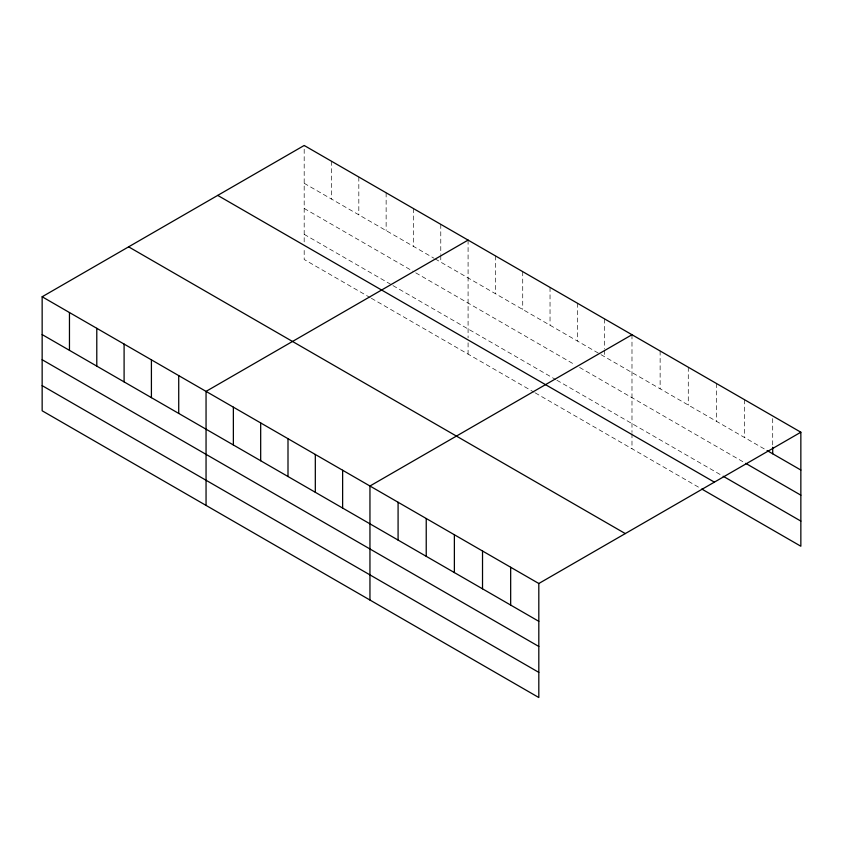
<?xml version="1.0" encoding="UTF-8"?>
<svg xmlns="http://www.w3.org/2000/svg" width="843" height="843" viewBox="0 0 843 843"><rect width="100%" height="100%" fill="white"/><g stroke="black" fill="none" stroke-linecap="round" stroke-linejoin="round"><path stroke-width="0.63" stroke-dasharray="4.21 3.16" d="M304.186 241.888L304.186 145.47M304.186 183.289L433.945 258.2M435.083 258.864L765.95 449.888M304.186 208.442L413.46 271.52M415.736 272.837L575.074 364.829M579.626 367.464L744.559 462.681M304.186 234.343L391.826 284.945M392.964 285.598L555.727 379.571M556.865 380.225L720.923 474.946M370.203 297.611L304.186 259.496L304.186 248.179M371.341 298.264L534.104 392.227M535.242 392.891L699.532 487.739M772.704 418.581L772.704 447.264M744.559 399.719L744.559 437.538M716.413 383.47L716.413 421.289M688.278 367.221L688.278 405.04M660.132 350.973L660.132 388.792M631.987 334.724L631.987 432.396M631.987 433.66L631.987 448.739M604.673 318.96L604.673 348.949M604.673 350.256L604.673 356.768M577.35 303.185L577.35 341.004M550.036 287.41L550.036 325.229M522.723 271.646L522.723 309.455M495.399 255.872L495.399 293.691M468.086 240.097L468.086 337.769M468.086 342.806L468.086 354.123M440.773 224.333L440.773 254.323M440.773 255.629L440.773 262.141M413.46 208.558L413.46 246.377M386.136 192.784L386.136 230.603M358.823 177.019L358.823 214.828M331.51 161.245L331.51 199.064"/><path stroke-width="1.26" d="M701.787 489.045L800.85 546.232L800.85 432.217L304.186 145.47L42.15 296.768L42.15 410.783L538.814 697.53L538.814 583.504L42.15 296.768M468.086 240.097L206.05 391.384L206.05 505.41M631.987 334.724L369.951 486.011L369.951 600.026M538.814 583.504L800.85 432.217M767.077 450.541L800.85 470.036M745.686 463.334L800.85 495.178M723.168 476.242L800.85 521.09M217.715 195.397L714.379 482.143M128.621 246.841L625.285 533.577M42.15 334.576L538.814 621.323M42.15 359.729L538.814 646.465M42.15 385.63L538.814 672.377M772.704 447.264L772.704 453.787M510.668 567.255L510.668 605.074M482.523 551.006L482.523 588.825M454.377 534.757L454.377 572.576M426.231 518.508L426.231 556.327M398.086 502.259L398.086 540.078M342.627 470.246L342.627 508.055M315.314 454.472L315.314 492.291M288 438.697L288 476.516M260.677 422.933L260.677 460.742M233.363 407.158L233.363 444.978M178.727 375.62L178.727 413.428M151.413 359.845L151.413 397.664M124.1 344.07L124.1 381.89M96.787 328.306L96.787 366.115M69.463 312.532L69.463 350.351"/></g></svg>
